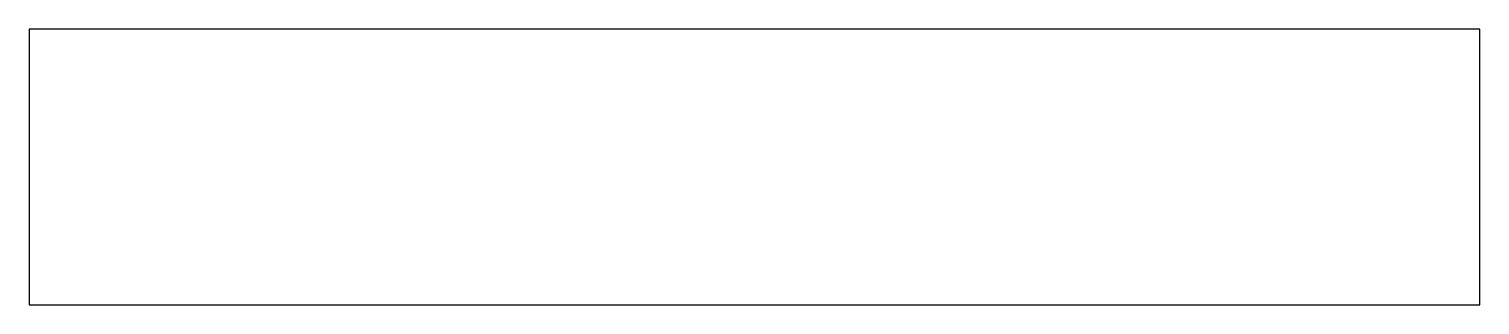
# Model space of a CAD drawing. Header units: millimetres. Extents: x 20 to 254, y 20 to 64.
import ezdxf

# ---------------------------------------------------------------- set-up
doc = ezdxf.new("R2010")
doc.units = ezdxf.units.MM

msp = doc.modelspace()

# ---------------------------------------------------------------- linework, layer by layer
msp.add_lwpolyline([(20, 20), (254, 20), (254, 64.5), (20, 64.5)], close=True)

doc.saveas('drawing.dxf')
